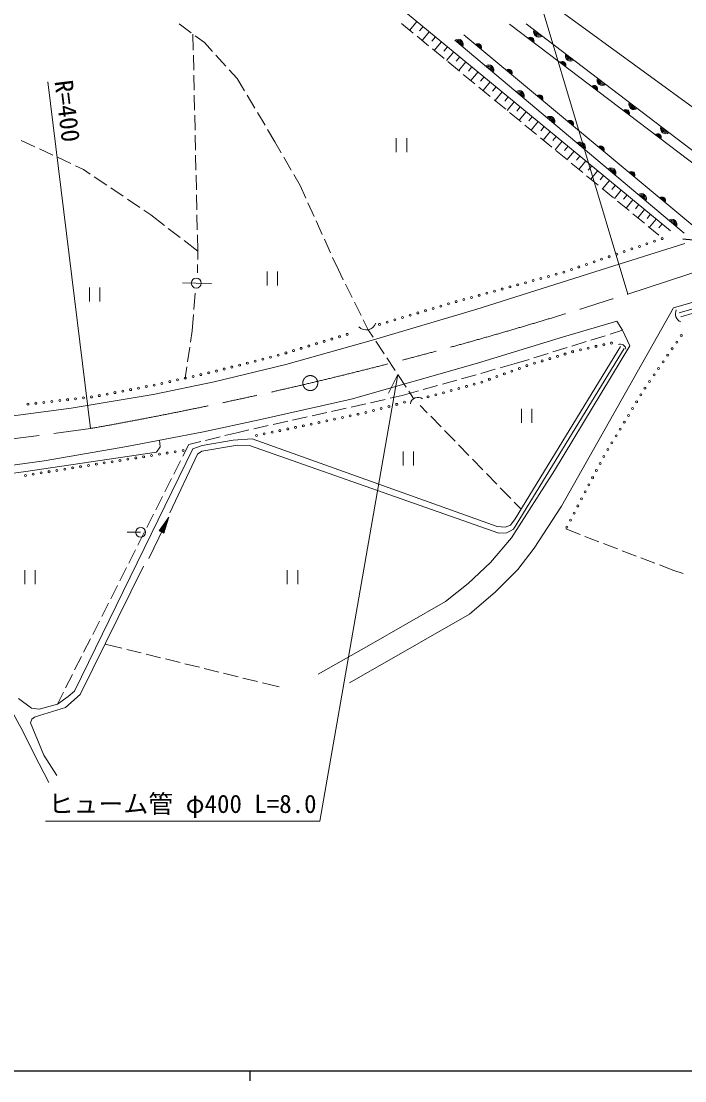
# Model space of a CAD drawing. Units: millimetres, scale not verified. Extents: x 40000 to 680000, y 20000 to 380000.
# Drawn here: x 145077 to 211596, y 204000 to 310162 of the extents above; entities that cross this region are included whole.
import ezdxf
from ezdxf.enums import TextEntityAlignment as Align

# ---------------------------------------------------------------- set-up
doc = ezdxf.new("R2010")
doc.units = ezdxf.units.MM
doc.header["$LTSCALE"] = 1000
doc.linetypes.add('CHAIN', pattern=[18.5, 12, -1.5, 3.5, -1.5])
for name, color, linetype, lineweight in [('M-BMK', 2, 'CHAIN', 13), ('M-STR-HTXT', 7, 'Continuous', 13), ('M-STR-STR1', 1, 'Continuous', 25), ('M-TTL-BAND', 7, 'Continuous', 25), ('M-WORK', 1, 'Continuous', 13)]:
    doc.layers.add(name, color=color, linetype=linetype, lineweight=lineweight)
doc.styles.add('ＭＳ ゴシック', font='')
doc.styles.get('ＭＳ ゴシック').set_extended_font_data('MS Gothic')

msp = doc.modelspace()

# ---------------------------------------------------------------- linework, layer by layer
at = {"layer": 'M-BMK'}
for p, q in [((205883, 282829), (215151, 285844)), ((74997, 259098), (152033, 269353))]:
    msp.add_line(p, q, dxfattribs=at)
msp.add_circle((174052, 273905), 750, dxfattribs=at)
msp.add_arc((82082, 663189), 400000, 280.07142, 288.02922, dxfattribs=at)
at = {"layer": 'M-STR-HTXT'}
for p, q in [((205883, 282829), (195837, 316357)), ((152033, 269353), (147745, 304089)), ((182817, 274770), (181882, 272903))]:
    msp.add_line(p, q, dxfattribs=at)
msp.add_lwpolyline([(182817, 274770), (175000, 230000), (147500, 230000)], dxfattribs=at)
at = {"layer": 'M-STR-STR1'}
msp.add_line((211399, 288348), (212447, 288260), dxfattribs=at)
at = {"layer": 'M-TTL-BAND'}
for p, q in [((40000, 205000), (579000, 205000)), ((168000, 205000), (168000, 204000))]:
    msp.add_line(p, q, dxfattribs=at)
at = {"layer": 'M-WORK'}
for p, q in [((170207, 322119), (210163, 289166)), ((184747, 310128), (184022, 309248)), ((199438, 310961), (223335, 293572)), ((160922, 309902), (162122, 309002)), ((184369, 308963), (183210, 309915)), ((185363, 309620), (185000, 309180)), ((185978, 309112), (185255, 308235)), ((219275, 290725), (194011, 309870)), ((162325, 307246), (162288, 308877)), ((162522, 308702), (163440, 308013)), ((163440, 308013), (164244, 307136)), ((185914, 307694), (184755, 308646)), ((186592, 308606), (186230, 308168)), ((187206, 308100), (186485, 307225)), ((211515, 288928), (188557, 308269)), ((213193, 289034), (189441, 308811)), ((187460, 306424), (186301, 307376)), ((187818, 307595), (187457, 307158)), ((188430, 307090), (187711, 306218)), ((162370, 305247), (162336, 306747)), ((164582, 306768), (165595, 305662)), ((189005, 305155), (187846, 306107)), ((189041, 306587), (188681, 306151)), ((189651, 306083), (188934, 305213)), ((162415, 303247), (162381, 304747)), ((165933, 305293), (166737, 304417)), ((190551, 303885), (189392, 304837)), ((190260, 305581), (189901, 305146)), ((190869, 305079), (190154, 304211)), ((166737, 304417), (167476, 303174)), ((191476, 304578), (191118, 304144)), ((192083, 304077), (191370, 303212)), ((162460, 301248), (162426, 302748)), ((167731, 302744), (168498, 301455)), ((192096, 302616), (190937, 303568)), ((192689, 303578), (192332, 303145)), ((193294, 303079), (192583, 302216)), ((193898, 302581), (193542, 302149)), ((193642, 301346), (192483, 302298)), ((194502, 302083), (193793, 301222)), ((195104, 301586), (194749, 301156)), ((162505, 299248), (162471, 300748)), ((168753, 301025), (169519, 299735)), ((195187, 300077), (194028, 301029)), ((195706, 301089), (194999, 300231)), ((196307, 300594), (195953, 300165)), ((196733, 298807), (195574, 299759)), ((196907, 300099), (196202, 299243)), ((197506, 299605), (197153, 299177)), ((162550, 297249), (162516, 298749)), ((169775, 299305), (170513, 298063)), ((182666, 298442), (182666, 297042)), ((183716, 297042), (183716, 298442)), ((198278, 297538), (197119, 298490)), ((198105, 299111), (197402, 298258)), ((198702, 298618), (198351, 298192)), ((145089, 298222), (146447, 297587)), ((146900, 297375), (148259, 296739)), ((170513, 298063), (171149, 296958)), ((199300, 298126), (198598, 297275)), ((199895, 297635), (199544, 297209)), ((148712, 296527), (150070, 295892)), ((162595, 295249), (162561, 296749)), ((171398, 296525), (172146, 295225)), ((199823, 296268), (198664, 297220)), ((200491, 297143), (199791, 296295)), ((201085, 296654), (200735, 296229)), ((150523, 295680), (151309, 295312)), ((151309, 295312), (151992, 294852)), ((201369, 294999), (200210, 295951)), ((201679, 296164), (200981, 295318)), ((202271, 295675), (201922, 295252)), ((202863, 295187), (202167, 294343)), ((152406, 294572), (153650, 293733)), ((162640, 293250), (162606, 294750)), ((172396, 294791), (173031, 293687)), ((202914, 293729), (201755, 294681)), ((203454, 294700), (203106, 294278)), ((204045, 294212), (203351, 293371)), ((154064, 293454), (155308, 292615)), ((173031, 293687), (173606, 292421)), ((204460, 292460), (203301, 293412)), ((204634, 293727), (204287, 293306)), ((205223, 293241), (204531, 292402)), ((155722, 292335), (156966, 291496)), ((162685, 291250), (162651, 292750)), ((173812, 291965), (174432, 290599)), ((206005, 291190), (204846, 292142)), ((205810, 292756), (205464, 292337)), ((206398, 292272), (205708, 291435)), ((157380, 291217), (158063, 290757)), ((206984, 291789), (206639, 291370)), ((207570, 291305), (206881, 290471)), ((158063, 290757), (159430, 289702)), ((162730, 289251), (162696, 290751)), ((174639, 290144), (175259, 288778)), ((207551, 289921), (206392, 290873)), ((208154, 290824), (207810, 290406)), ((208738, 290342), (208052, 289509)), ((209321, 289861), (208977, 289445)), ((159826, 289396), (161014, 288480)), ((209004, 288727), (207937, 289603)), ((161410, 288175), (162778, 287120)), ((162778, 287120), (162741, 288751)), ((175466, 288323), (176086, 286957)), ((203837, 285456), (211590, 287880)), ((162778, 287120), (162767, 286287)), ((162761, 285787), (162750, 284954)), ((176292, 286502), (176867, 285235)), ((169719, 285090), (169719, 283690)), ((170769, 283690), (170769, 285090)), ((176867, 285235), (177357, 284254)), ((190650, 281274), (203837, 285456)), ((151916, 283471), (151916, 282071)), ((152966, 282071), (152966, 283471)), ((161260, 283954), (162626, 283922)), ((162626, 283922), (164149, 283883)), ((177580, 283806), (178250, 282464)), ((162510, 282903), (162388, 281264)), ((210449, 281441), (217402, 283439)), ((211024, 280935), (217436, 282818)), ((211202, 280545), (217738, 282481)), ((178473, 282017), (179143, 280675)), ((199221, 261570), (210449, 281441)), ((162352, 280765), (162230, 279126)), ((180154, 278157), (190650, 281274)), ((179367, 280227), (179856, 279246)), ((180343, 278510), (179856, 279246)), ((199421, 278539), (204780, 280102)), ((204780, 280102), (205360, 279194)), ((162230, 279126), (162055, 277994)), ((171602, 275759), (180154, 278157)), ((190829, 275901), (199421, 278539)), ((202188, 278208), (203621, 278654)), ((204098, 278802), (205360, 279194)), ((205360, 279194), (206089, 277631)), ((161979, 277500), (161749, 276018)), ((181447, 276842), (180619, 278093)), ((205512, 277375), (194424, 259256)), ((194590, 260294), (205154, 277571)), ((198368, 277021), (199801, 277466)), ((198522, 265146), (206089, 277631)), ((200278, 277615), (201711, 278060)), ((182550, 275174), (181722, 276425)), ((194719, 275886), (195981, 276279)), ((196459, 276427), (197891, 276873)), ((161673, 275524), (161498, 274392)), ((164409, 274027), (171602, 275759)), ((178162, 272305), (190829, 275901)), ((191150, 274879), (192593, 275287)), ((193074, 275422), (194719, 275886)), ((158308, 272775), (164409, 274027)), ((183653, 273506), (182826, 274757)), ((187300, 273793), (188744, 274200)), ((189225, 274336), (190668, 274743)), ((183250, 272650), (184894, 273114)), ((184416, 272353), (183929, 273089)), ((185375, 273249), (186819, 273657)), ((150076, 271390), (158308, 272775)), ((168931, 270227), (178162, 272305)), ((178142, 271503), (179606, 271832)), ((180094, 271941), (181557, 272270)), ((182045, 272379), (183250, 272650)), ((136769, 269638), (150076, 271390)), ((174239, 270627), (175703, 270956)), ((176191, 271065), (177654, 271394)), ((185085, 271650), (185777, 270939)), ((195209, 271333), (195209, 269933)), ((196259, 269933), (196259, 271333)), ((163336, 269028), (168931, 270227)), ((170337, 269751), (171800, 270080)), ((172288, 270189), (173752, 270518)), ((186126, 270580), (187172, 269505)), ((155664, 267549), (163336, 269028)), ((165502, 268641), (166693, 268933)), ((166693, 268933), (167897, 269204)), ((168385, 269313), (169849, 269642)), ((187521, 269147), (188567, 268072)), ((147392, 266111), (155664, 267549)), ((159019, 267506), (158949, 268182)), ((161283, 266569), (161884, 267754)), ((161884, 267754), (163074, 268046)), ((162297, 267305), (163221, 267660)), ((166744, 267679), (163174, 267075)), ((163221, 267660), (166338, 268193)), ((163560, 268165), (165017, 268522)), ((166338, 268193), (168229, 268326)), ((167970, 267643), (166744, 267679)), ((192950, 258865), (167970, 267643)), ((168229, 268326), (192779, 259522)), ((188915, 267713), (189961, 266638)), ((145304, 265028), (158651, 266986)), ((150436, 243051), (162297, 267305)), ((158651, 266986), (159019, 267506)), ((162748, 266773), (159964, 260908)), ((163174, 267075), (162748, 266773)), ((183358, 267054), (183358, 265654)), ((184408, 265654), (184408, 267054)), ((139959, 265112), (147392, 266111)), ((160379, 264785), (161057, 266123)), ((190310, 266280), (191356, 265205)), ((131517, 263150), (145304, 265028)), ((191705, 264846), (192751, 263771)), ((194228, 258411), (198522, 265146)), ((159475, 263001), (160153, 264339)), ((193099, 263413), (194145, 262338)), ((158571, 261217), (159249, 262555)), ((194494, 261979), (195186, 261268)), ((196504, 257374), (199221, 261570)), ((157667, 259433), (158345, 260771)), ((157871, 256321), (159864, 260470)), ((159864, 260470), (158923, 259105)), ((159110, 259015), (159681, 260205)), ((159200, 258971), (159772, 260161)), ((159387, 258882), (159864, 260470)), ((194111, 259681), (194590, 260294)), ((158923, 259105), (159387, 258882)), ((158930, 259101), (158950, 259144)), ((158975, 259080), (159133, 259409)), ((159020, 259058), (159316, 259674)), ((159065, 259036), (159499, 259940)), ((159245, 258950), (159679, 259853)), ((159290, 258928), (159586, 259544)), ((159335, 258906), (159494, 259236)), ((192779, 259522), (193578, 259468)), ((193578, 259468), (194111, 259681)), ((194424, 259256), (193767, 258901)), ((199668, 259289), (201122, 258729)), ((157052, 258955), (155702, 258967)), ((156763, 257649), (157441, 258987)), ((159380, 258885), (159401, 258928)), ((192110, 255933), (194228, 258411)), ((193767, 258901), (192950, 258865)), ((201589, 258550), (202989, 258012)), ((155859, 255865), (156537, 257203)), ((194865, 255216), (196504, 257374)), ((203456, 257832), (204856, 257294)), ((205322, 257114), (206722, 256576)), ((189872, 253815), (192110, 255933)), ((207189, 256397), (208589, 255858)), ((145443, 255149), (145443, 253749)), ((146493, 253749), (146493, 255149)), ((157327, 255553), (151000, 242689)), ((154955, 254081), (155633, 255419)), ((171742, 255149), (171742, 253749)), ((172792, 253749), (172792, 255149)), ((192627, 252978), (194865, 255216)), ((209056, 255679), (210510, 255119)), ((210510, 255119), (211430, 254827)), ((187594, 252017), (189872, 253815)), ((154051, 252297), (154729, 253635)), ((190030, 250740), (192627, 252978)), ((153147, 250513), (153825, 251851)), ((179922, 247621), (187594, 252017)), ((185394, 248103), (190030, 250740)), ((152243, 248729), (152921, 250067)), ((151339, 246945), (152017, 248283)), ((153494, 247761), (155172, 247347)), ((174847, 244753), (179922, 247621)), ((178002, 243867), (185394, 248103)), ((150435, 245161), (151113, 246499)), ((155657, 247227), (157114, 246868)), ((157599, 246748), (159056, 246389)), ((159541, 246270), (160997, 245911)), ((161483, 245791), (162939, 245432)), ((163425, 245312), (164881, 244953)), ((149531, 243377), (150209, 244715)), ((165367, 244833), (166823, 244474)), ((167308, 244354), (168765, 243995)), ((169250, 243876), (170928, 243462)), ((144814, 242305), (146120, 241319)), ((148704, 241746), (149305, 242931)), ((148704, 241746), (149770, 242492)), ((151000, 242689), (149534, 241410)), ((149770, 242492), (150436, 243051)), ((143905, 241462), (145250, 239037)), ((146120, 241319), (146892, 241239)), ((146892, 241239), (148704, 241746)), ((149534, 241410), (146906, 240602)), ((146142, 240247), (146018, 239856)), ((146426, 240442), (146142, 240247)), ((146906, 240602), (146426, 240442)), ((145250, 239037), (146369, 236720)), ((146018, 239856), (147345, 236619)), ((146369, 236720), (147848, 233882)), ((147345, 236619), (148660, 234594))]:
    msp.add_line(p, q, dxfattribs=at)
msp.add_lwpolyline([(195690, 309907), (217989, 292924), (219389, 290971)], dxfattribs=at)
for centre, radius in [((207043, 287601), 100), ((207800, 287859), 100), ((208557, 288117), 100), ((209315, 288375), 100), ((204014, 286569), 100), ((204771, 286827), 100), ((205528, 287085), 100), ((206286, 287343), 100), ((200985, 285536), 100), ((201742, 285794), 100), ((202500, 286052), 100), ((203257, 286310), 100), ((197929, 284593), 100), ((198701, 284804), 100), ((199471, 285020), 100), ((200228, 285278), 100), ((162626, 283922), 500), ((194070, 283540), 100), ((194842, 283750), 100), ((195614, 283961), 100), ((196385, 284172), 100), ((197157, 284382), 100), ((190211, 282486), 100), ((190983, 282697), 100), ((191755, 282907), 100), ((192527, 283118), 100), ((193298, 283329), 100), ((186366, 281384), 100), ((187133, 281612), 100), ((187900, 281839), 100), ((188668, 282064), 100), ((189440, 282275), 100), ((182532, 280246), 100), ((183299, 280473), 100), ((184066, 280701), 100), ((184833, 280929), 100), ((185599, 281156), 100), ((180998, 279790), 100), ((181765, 280018), 100), ((175444, 278085), 100), ((176210, 278318), 100), ((176975, 278551), 100), ((177740, 278785), 100), ((211246, 278665), 100), ((172383, 277153), 100), ((173148, 277386), 100), ((173914, 277619), 100), ((174679, 277852), 100), ((200354, 277049), 100), ((201129, 277248), 100), ((201911, 277415), 100), ((202693, 277583), 100), ((203475, 277751), 100), ((204258, 277918), 100), ((210335, 277350), 100), ((210790, 278007), 100), ((168523, 276109), 100), ((169297, 276308), 100), ((170072, 276507), 100), ((170847, 276707), 100), ((171618, 276920), 100), ((197292, 276120), 100), ((198058, 276352), 100), ((198823, 276584), 100), ((199589, 276817), 100), ((209424, 276035), 100), ((209879, 276692), 100), ((163872, 274923), 100), ((164648, 275114), 100), ((165423, 275313), 100), ((166198, 275512), 100), ((166973, 275711), 100), ((167748, 275910), 100), ((194259, 275103), 100), ((195011, 275377), 100), ((195763, 275651), 100), ((196527, 275888), 100), ((208968, 275377), 100), ((159187, 273875), 100), ((159968, 274049), 100), ((160749, 274224), 100), ((161530, 274399), 100), ((162310, 274573), 100), ((163091, 274748), 100), ((191253, 274007), 100), ((192005, 274281), 100), ((192756, 274555), 100), ((193508, 274829), 100), ((208057, 274062), 100), ((208512, 274719), 100), ((153693, 272795), 100), ((154478, 272946), 100), ((155264, 273097), 100), ((156050, 273248), 100), ((156835, 273399), 100), ((157621, 273550), 100), ((158407, 273700), 100), ((187398, 272940), 100), ((188170, 273152), 100), ((188941, 273363), 100), ((189713, 273575), 100), ((190484, 273786), 100), ((207601, 273404), 100), ((145760, 271785), 100), ((146555, 271876), 100), ((147350, 271967), 100), ((148144, 272058), 100), ((148939, 272150), 100), ((149734, 272241), 100), ((150529, 272332), 100), ((151324, 272423), 100), ((152118, 272514), 100), ((152907, 272644), 100), ((182714, 271774), 100), ((183487, 271981), 100), ((185855, 272517), 100), ((186627, 272729), 100), ((206768, 272038), 100), ((207181, 272724), 100), ((178056, 270621), 100), ((178839, 270785), 100), ((179622, 270950), 100), ((180396, 271153), 100), ((181168, 271360), 100), ((181941, 271567), 100), ((205943, 270668), 100), ((206355, 271353), 100), ((173359, 269634), 100), ((174142, 269798), 100), ((174925, 269963), 100), ((175708, 270127), 100), ((176491, 270292), 100), ((177273, 270456), 100), ((205530, 269983), 100), ((168661, 268647), 100), ((169444, 268811), 100), ((170227, 268976), 100), ((171010, 269140), 100), ((171793, 269305), 100), ((172576, 269469), 100), ((204704, 268612), 100), ((205117, 269297), 100), ((204291, 267927), 100), ((156561, 266400), 100), ((157351, 266525), 100), ((158141, 266650), 100), ((158932, 266774), 100), ((159722, 266899), 100), ((160512, 267024), 100), ((161302, 267148), 100), ((203472, 266553), 100), ((203879, 267242), 100), ((150239, 265403), 100), ((151029, 265528), 100), ((151820, 265653), 100), ((152610, 265777), 100), ((153400, 265902), 100), ((154190, 266027), 100), ((154981, 266151), 100), ((155771, 266276), 100), ((203101, 265844), 100), ((145498, 264656), 100), ((146288, 264780), 100), ((147078, 264905), 100), ((147868, 265029), 100), ((148659, 265154), 100), ((149449, 265279), 100), ((202358, 264427), 100), ((202730, 265135), 100), ((201987, 263718), 100), ((201245, 262301), 100), ((201616, 263009), 100), ((200874, 261592), 100), ((200132, 260175), 100), ((200503, 260883), 100), ((157052, 258955), 500), ((199760, 259466), 100)]:
    msp.add_circle(centre, radius, dxfattribs=at)
for centre, radius, start, end in [((196952, 309088), 512, 155.38572, 310.02495), ((196952, 309088), 410, 158.63101, 306.77965), ((196952, 309088), 308, 164.16546, 301.24521), ((196952, 309088), 205, 175.98872, 289.42194), ((188882, 307848), 512, 332.56719, 127.20643), ((188882, 307848), 410, 335.81249, 123.96113), ((188882, 307848), 308, 341.34694, 118.42668), ((188882, 307848), 205, 353.1702, 106.60342), ((190872, 307548), 354, 329.01661, 131.42178), ((196129, 308197), 354, 331.64137, 134.04655), ((196129, 308197), 283, 333.86541, 131.82251), ((196129, 308197), 212, 337.61174, 128.07619), ((196129, 308197), 142, 345.32347, 120.36446), ((196129, 308197), 100, 355.64113, 110.0468), ((190872, 307548), 283, 331.24064, 129.19775), ((190872, 307548), 212, 334.98697, 125.45142), ((190872, 307548), 142, 342.6987, 117.73969), ((190872, 307548), 100, 353.01636, 107.42203), ((200134, 306664), 512, 155.38572, 310.02495), ((200134, 306664), 410, 158.63101, 306.77965), ((191941, 305271), 512, 332.56719, 127.20643), ((199317, 305781), 354, 331.64137, 134.04655), ((199317, 305781), 283, 333.86541, 131.82251), ((199317, 305781), 212, 337.61174, 128.07619), ((199317, 305781), 142, 345.32347, 120.36446), ((199317, 305781), 100, 355.64113, 110.0468), ((200134, 306664), 308, 164.16546, 301.24521), ((200134, 306664), 205, 175.98872, 289.42194), ((191941, 305271), 410, 335.81249, 123.96113), ((191941, 305271), 308, 341.34694, 118.42668), ((191941, 305271), 205, 353.1702, 106.60342), ((193946, 304989), 354, 329.01661, 131.42178), ((193946, 304989), 283, 331.24064, 129.19775), ((193946, 304989), 212, 334.98697, 125.45142), ((193946, 304989), 142, 342.6987, 117.73969), ((193946, 304989), 100, 353.01636, 107.42203), ((202505, 303365), 354, 331.64137, 134.04655), ((202505, 303365), 283, 333.86541, 131.82251), ((203316, 304241), 512, 155.38572, 310.02495), ((203316, 304241), 410, 158.63101, 306.77965), ((203316, 304241), 308, 164.16546, 301.24521), ((203316, 304241), 205, 175.98872, 289.42194), ((195000, 302694), 512, 332.56719, 127.20643), ((195000, 302694), 410, 335.81249, 123.96113), ((195000, 302694), 308, 341.34694, 118.42668), ((195000, 302694), 205, 353.1702, 106.60342), ((197020, 302429), 354, 329.01661, 131.42178), ((197020, 302429), 283, 331.24064, 129.19775), ((197020, 302429), 212, 334.98697, 125.45142), ((197020, 302429), 142, 342.6987, 117.73969), ((202505, 303365), 212, 337.61174, 128.07619), ((202505, 303365), 142, 345.32347, 120.36446), ((202505, 303365), 100, 355.64113, 110.0468), ((197020, 302429), 100, 353.01636, 107.42203), ((206498, 301817), 512, 155.38572, 310.02495), ((206498, 301817), 410, 158.63101, 306.77965), ((206498, 301817), 308, 164.16546, 301.24521), ((206498, 301817), 205, 175.98872, 289.42194), ((198059, 300117), 512, 332.56719, 127.20643), ((198059, 300117), 410, 335.81249, 123.96113), ((205693, 300949), 354, 331.64137, 134.04655), ((205693, 300949), 283, 333.86541, 131.82251), ((205693, 300949), 212, 337.61174, 128.07619), ((205693, 300949), 142, 345.32347, 120.36446), ((205693, 300949), 100, 355.64113, 110.0468), ((198059, 300117), 308, 341.34694, 118.42668), ((198059, 300117), 205, 353.1702, 106.60342), ((200094, 299870), 354, 329.01661, 131.42178), ((200094, 299870), 283, 331.24064, 129.19775), ((200094, 299870), 212, 334.98697, 125.45142), ((200094, 299870), 142, 342.6987, 117.73969), ((200094, 299870), 100, 353.01636, 107.42203), ((209680, 299393), 512, 155.38572, 310.02495), ((209680, 299393), 410, 158.63101, 306.77965), ((209680, 299393), 308, 164.16546, 301.24521), ((209680, 299393), 205, 175.98872, 289.42194), ((208881, 298533), 354, 331.64137, 134.04655), ((208881, 298533), 283, 333.86541, 131.82251), ((208881, 298533), 212, 337.61174, 128.07619), ((208881, 298533), 142, 345.32347, 120.36446), ((208881, 298533), 100, 355.64113, 110.0468), ((201118, 297540), 512, 332.56719, 127.20643), ((201118, 297540), 410, 335.81249, 123.96113), ((201118, 297540), 308, 341.34694, 118.42668), ((201118, 297540), 205, 353.1702, 106.60342), ((203168, 297311), 354, 329.01661, 131.42178), ((203168, 297311), 283, 331.24064, 129.19775), ((203168, 297311), 212, 334.98697, 125.45142), ((203168, 297311), 142, 342.6987, 117.73969), ((203168, 297311), 100, 353.01636, 107.42203), ((204177, 294962), 512, 332.56719, 127.20643), ((204177, 294962), 410, 335.81249, 123.96113), ((204177, 294962), 308, 341.34694, 118.42668), ((204177, 294962), 205, 353.1702, 106.60342), ((206242, 294751), 354, 329.01661, 131.42178), ((206242, 294751), 283, 331.24064, 129.19775), ((206242, 294751), 212, 334.98697, 125.45142), ((206242, 294751), 142, 342.6987, 117.73969), ((206242, 294751), 100, 353.01636, 107.42203), ((207236, 292385), 512, 332.56719, 127.20643), ((207236, 292385), 410, 335.81249, 123.96113), ((207236, 292385), 308, 341.34694, 118.42668), ((207236, 292385), 205, 353.1702, 106.60342), ((209316, 292192), 354, 329.01661, 131.42178), ((209316, 292192), 283, 331.24064, 129.19775), ((209316, 292192), 212, 334.98697, 125.45142), ((209316, 292192), 142, 342.6987, 117.73969), ((209316, 292192), 100, 353.01636, 107.42203), ((210295, 289808), 512, 332.56719, 127.20643), ((210295, 289808), 410, 335.81249, 123.96113), ((210295, 289808), 308, 341.34694, 118.42668), ((210295, 289808), 205, 353.1702, 106.60342), ((211559, 280853), 905, 154.86955, 245.50206), ((179658, 280241), 1014, 223.68125, 340.09606), ((205131, 277228), 573, 9.07083, 109.52973), ((184837, 271724), 756, 50.92626, 171.81498)]:
    msp.add_arc(centre, radius, start, end, dxfattribs=at)

# ---------------------------------------------------------------- texts
at = {"layer": 'M-STR-HTXT', "style": 'ＭＳ ゴシック'}
msp.add_text('R=400', height=1833, rotation=277.037, dxfattribs=at).set_placement((149706, 301162), align=Align.MIDDLE_CENTER)
msp.add_text('ヒューム管 φ400 L=8.0', height=1833, dxfattribs=at).set_placement((161250, 231750), align=Align.MIDDLE_CENTER)

doc.saveas('drawing.dxf')
